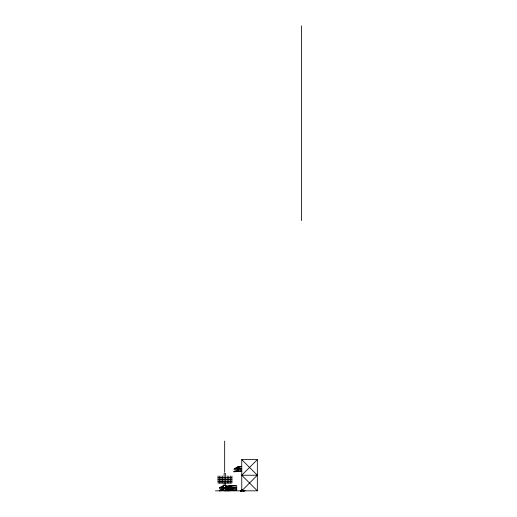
<?xml version="1.0" encoding="UTF-8"?>
<svg xmlns="http://www.w3.org/2000/svg" width="517" height="517" viewBox="0 0 517 517"><rect width="100%" height="100%" fill="white"/><g stroke="black" fill="none" stroke-linecap="round" stroke-linejoin="round"><path stroke-width="0.78" d="M245.026 490.31L244.606 491.15L240.327 491.15L242.04 489.463M227.086 486.852L227.086 485.592L223.46 485.592L219.828 487.479L219.279 488.326L227.086 489.024M241.756 466.638L238.13 466.638L234.505 468.525L233.949 469.371L241.756 470.069M228.133 490.374L224.649 490.84L224.649 490.278L228.831 489.024L224.649 488.326L225.199 487.479L228.831 485.592L236.708 485.592L236.708 490.278L231.694 490.278M215.434 490.84L257.337 490.84L241.756 475.226L257.337 459.619L241.756 459.619L241.756 490.84L257.337 475.226L241.756 459.619M238.13 468.525L240.05 466.638L240.05 471.323M241.891 490.872L240.327 491.15L242.13 489.631M238.13 467.555L236.321 468.525L238.13 466.638L238.13 471.323L233.949 471.885L233.949 471.323L238.13 470.069M223.46 486.51L221.644 487.479L223.46 485.592L223.46 490.278L219.279 490.84L219.279 490.278L223.46 489.024M229.91 488.326L229.91 489.024L225.729 490.278L225.729 490.84L229.218 490.374M231.513 488.326L231.513 489.024L227.331 490.278L227.331 490.84L230.815 490.374M233.089 489.024L228.902 490.278L228.902 490.84L233.089 490.278L233.089 485.592L229.458 487.479L228.902 488.326L236.708 489.024M240.327 491.15L243.339 490.31L243.759 491.15M234.505 468.525L241.756 468.525M233.949 471.323L241.756 471.323M241.756 475.226L257.337 475.226M218.051 477.766L231.907 477.766M218.051 479.517L231.907 479.517M218.051 481.275L231.907 481.275M219.828 487.479L236.708 487.479M224.649 488.326L231.694 488.326M222.543 489.276L220.979 489.276L220.979 490.84M226.44 489.276L228.003 489.276M223.46 490.278L230.298 490.278M231.513 489.024L227.331 488.326L227.881 487.479L231.513 485.592L231.513 486.852M229.91 489.024L225.729 488.326L226.284 487.479L229.91 485.592L229.91 486.852M301.566 25.85L301.566 220.643M257.337 459.619L257.337 490.84M235.002 485.592L235.002 490.278M231.907 476.008L231.907 483.033L218.051 483.033L218.051 476.008M230.343 476.008L230.343 483.033M228.785 476.008L228.785 483.033M227.222 476.008L227.222 483.033M225.664 485.373L225.664 473.669L224.1 473.669L224.1 485.373M225.373 485.592L225.373 487.479M225.373 489.024L225.373 490.278M224.669 441.111L224.669 472.357M222.543 476.008L222.543 483.033M220.979 476.008L220.979 483.033M219.415 476.008L219.415 483.033"/></g></svg>
